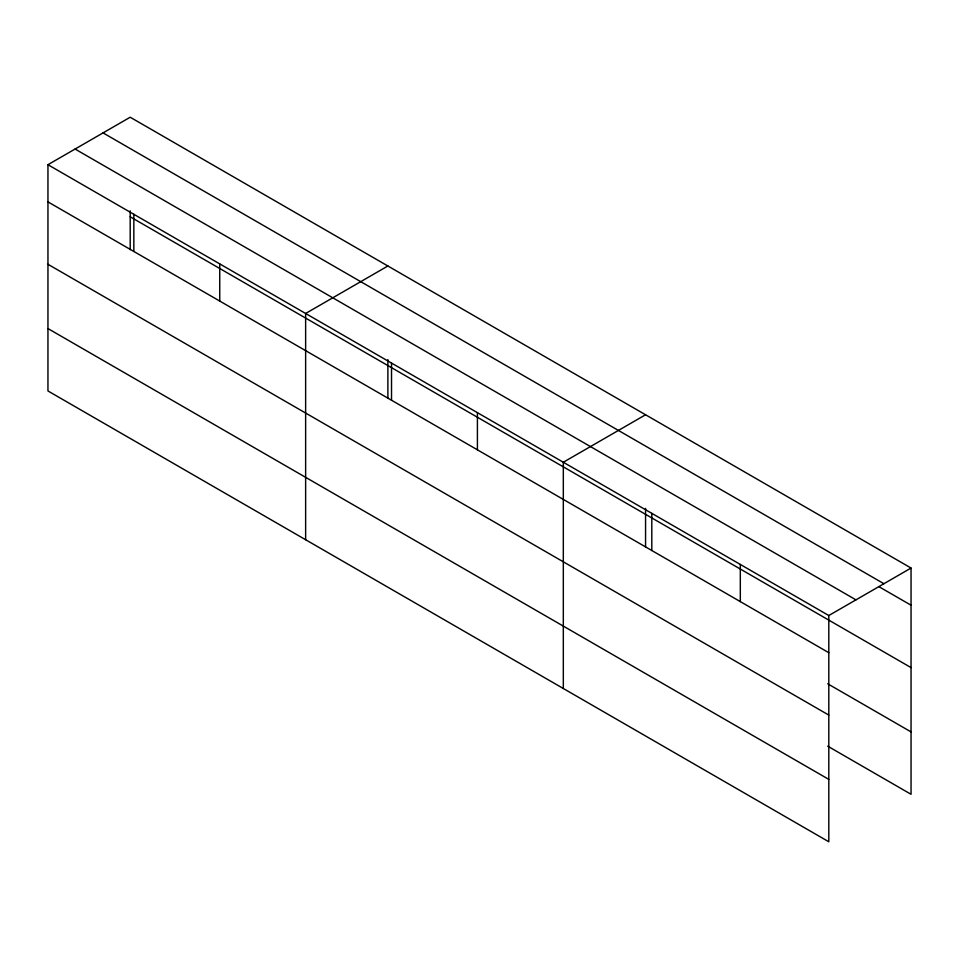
<?xml version="1.0" encoding="UTF-8"?>
<svg xmlns="http://www.w3.org/2000/svg" width="959" height="959" viewBox="0 0 959 959"><rect width="100%" height="100%" fill="white"/><g stroke="black" fill="none" stroke-linecap="round" stroke-linejoin="round"><path stroke-width="1.44" d="M828.804 715.09L828.804 615.534L47.95 164.708L47.95 390.96L828.804 841.774L828.804 715.09L47.95 264.276M827.689 746.162L911.05 794.292L911.05 568.04L130.196 117.226L47.95 164.708M387.88 265.991L305.633 313.473L305.633 539.725M645.563 414.767L563.317 462.25L563.317 688.502M828.804 615.534L911.05 568.04M103.057 132.893L883.91 583.719M878.983 586.704L911.05 605.213M75.09 149.041L855.943 599.854M130.196 216.794L911.05 667.608M47.95 201.881L828.804 652.695M827.689 683.767L911.05 731.897M47.95 328.565L828.804 779.379M740.312 564.431L740.312 601.605M651.808 513.341L651.808 550.514M645.563 508.39L645.563 547.217M477.414 412.658L477.414 449.831M391.524 363.065L391.524 400.239M387.88 359.613L387.88 398.453M219.743 263.893L219.743 301.054M133.84 214.301L133.84 251.462M130.196 210.848L130.196 249.676"/></g></svg>
